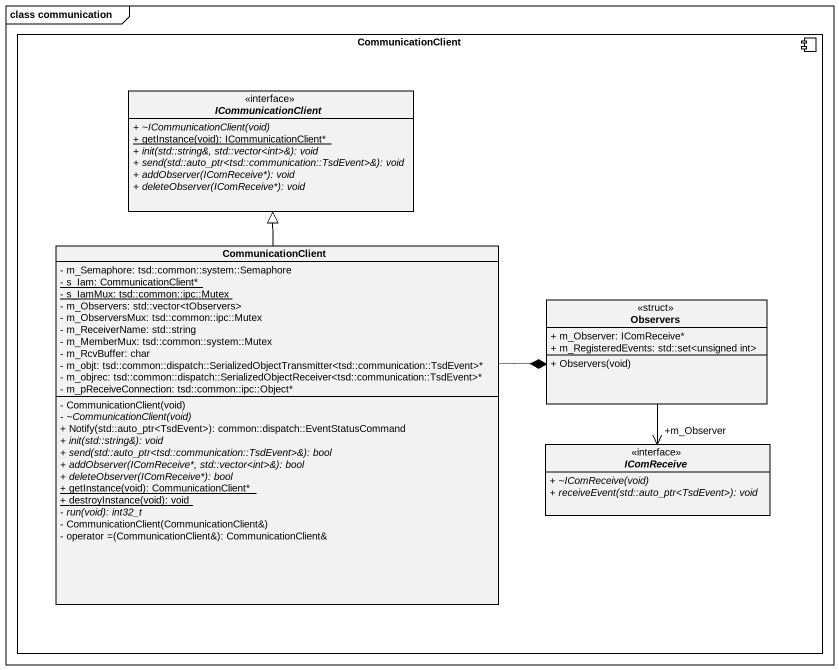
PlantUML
@startuml
mainframe class communication
hide circle
hide empty members
skinparam classAttributeIconSize 0
component CommunicationClient {
  interface ICommunicationClient <<interface>> {
    {abstract} + ~ICommunicationClient(void)
    {static} + getInstance(void): ICommunicationClient*
    {abstract} + init(std::string&, std::vector<int>&): void
    {abstract} + send(std::auto_ptr<tsd::communication::TsdEvent>&): void
    {abstract} + addObserver(IComReceive*): void
    {abstract} + deleteObserver(IComReceive*): void
  }
  class "CommunicationClient" as CommunicationClient_2 {
    - m_Semaphore: tsd::common::system::Semaphore
    {static} - s_Iam: CommunicationClient*
    {static} - s_IamMux: tsd::common::ipc::Mutex
    - m_Observers: std::vector<tObservers>
    - m_ObserversMux: tsd::common::ipc::Mutex
    - m_ReceiverName: std::string
    - m_MemberMux: tsd::common::system::Mutex
    - m_RcvBuffer: char
    - m_objt: tsd::common::dispatch::SerializedObjectTransmitter<tsd::communication::TsdEvent>*
    - m_objrec: tsd::common::dispatch::SerializedObjectReceiver<tsd::communication::TsdEvent>*
    - m_pReceiveConnection: tsd::common::ipc::Object*
    - CommunicationClient(void)
    {abstract} - ~CommunicationClient(void)
    + Notify(std::auto_ptr<TsdEvent>): common::dispatch::EventStatusCommand
    {abstract} + init(std::string&): void
    {abstract} + send(std::auto_ptr<tsd::communication::TsdEvent>&): bool
    {abstract} + addObserver(IComReceive*, std::vector<int>&): bool
    {abstract} + deleteObserver(IComReceive*): bool
    {static} + getInstance(void): CommunicationClient*
    {static} + destroyInstance(void): void
    {abstract} - run(void): int32_t
    - CommunicationClient(CommunicationClient&)
    - operator =(CommunicationClient&): CommunicationClient&
  }
  class Observers <<struct>> {
    + m_Observer: IComReceive*
    + m_RegisteredEvents: std::set<unsigned int>
    + Observers(void)
  }
  interface IComReceive <<interface>> {
    {abstract} + ~IComReceive(void)
    {abstract} + receiveEvent(std::auto_ptr<TsdEvent>): void
  }
}
CommunicationClient_2 -up-|> ICommunicationClient
CommunicationClient_2 -right-* Observers
Observers --> "+m_Observer" IComReceive
@enduml
